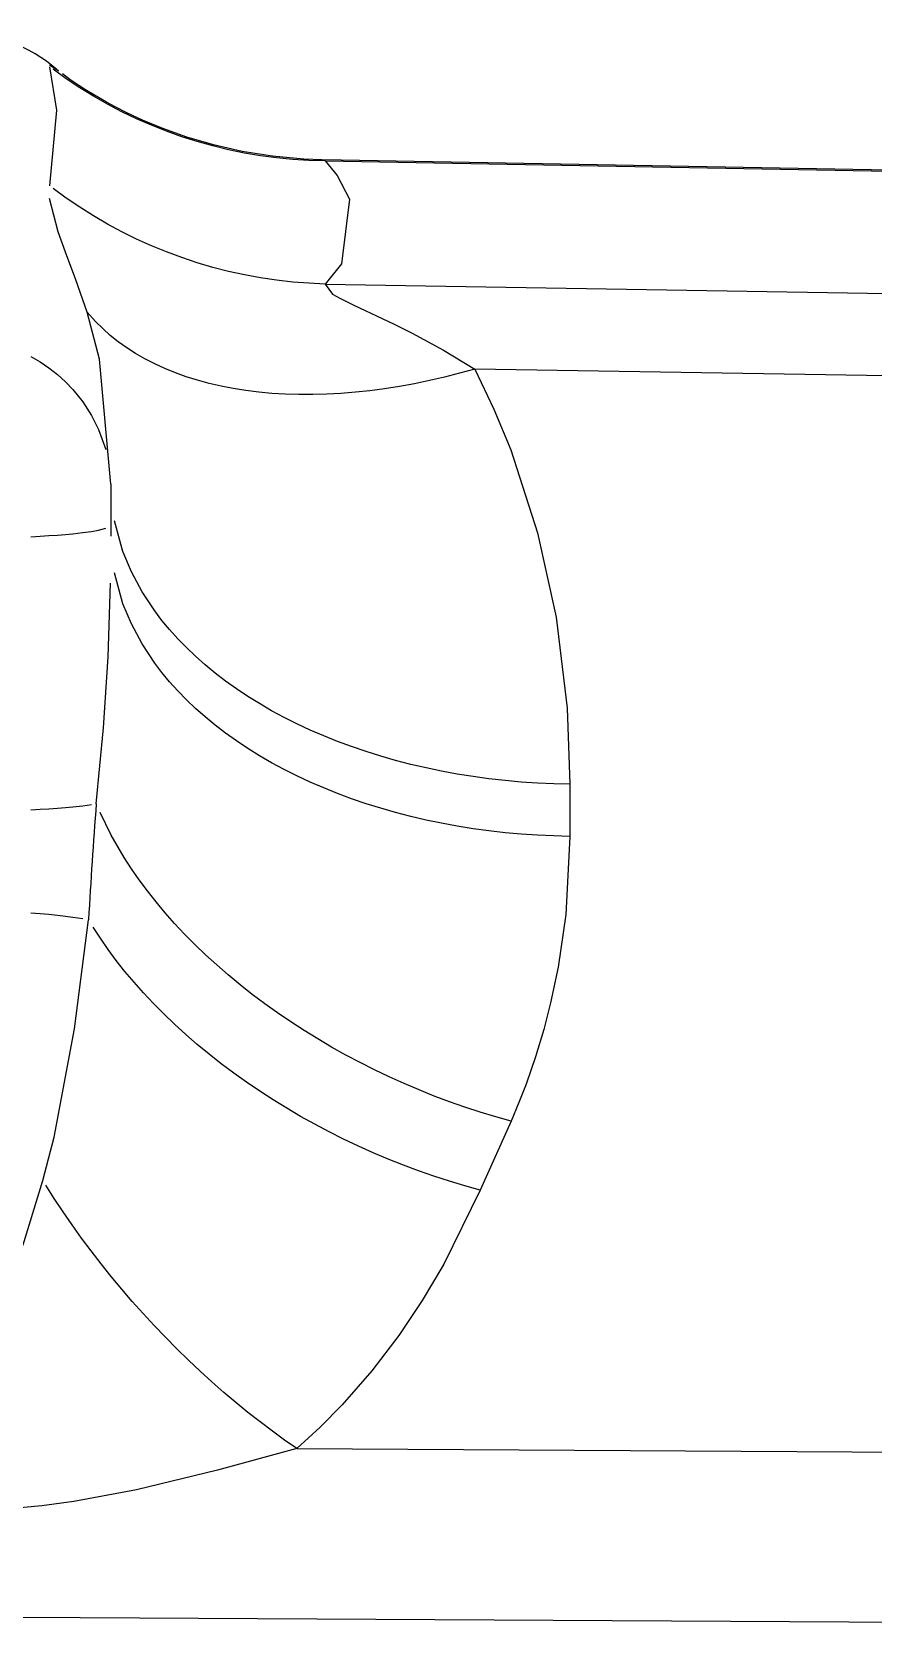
# Model space of a CAD drawing. Header units: millimetres. Extents: x 441156 to 441876, y 4514765 to 4515211.
# Drawn here: x 441490.8039 to 441490.8579, y 4514937.2857 to 4514937.3882 of the extents above; entities that cross this region are included whole.
import ezdxf

# ---------------------------------------------------------------- set-up
doc = ezdxf.new("R2010")
doc.units = ezdxf.units.MM
doc.layers.add('Collettore SL', color=7, linetype='Continuous')

msp = doc.modelspace()

# ---------------------------------------------------------------- linework, layer by layer
at = {"layer": 'Collettore SL', "color": 254, "linetype": 'Continuous'}
for p, q in [((441490.8056503689, 4514937.385687221), (441490.8055875959, 4514937.385742258)), ((441490.9240903968, 4514937.37816444), (441490.8226153319, 4514937.379992899)), ((441490.8227523857, 4514937.379933355), (441490.9240875795, 4514937.378107418)), ((441490.8227523857, 4514937.372024036), (441490.9240875795, 4514937.37032581)), ((441490.9240875795, 4514937.365025512), (441490.8323637774, 4514937.366562665)), ((441490.8090003174, 4514937.359169219), (441490.8090003174, 4514937.358875969)), ((441490.8090003174, 4514937.358875969), (441490.8090003174, 4514937.356554233)), ((441490.8090003174, 4514937.356554233), (441490.8090003174, 4514937.355821903)), ((441490.8384767452, 4514937.339888527), (441490.8384767452, 4514937.336541211)), ((441490.8346987387, 4514937.318250098), (441490.8327155103, 4514937.313810206)), ((441490.8209411388, 4514937.297216058), (441490.9240875795, 4514937.296630051)), ((441490.9240875795, 4514937.285682568), (441490.8032317472, 4514937.286369187))]:
    msp.add_line(p, q, dxfattribs=at)
for points in [[(441490.8055875959, 4514937.385742258, 0), (441490.8052584524, 4514937.385997339, 0), (441490.8050581708, 4514937.386091044, 0), (441490.8050692275, 4514937.385977647, 0)], [(441490.8050692275, 4514937.378333388, 0), (441490.8053962159, 4514937.380797097, 0), (441490.805525418, 4514937.383181361, 0), (441490.8054622306, 4514937.38449875, 0), (441490.8052629945, 4514937.3855128, 0), (441490.8050692275, 4514937.385977647, 0)], [(441490.8227523857, 4514937.379933355, 0), (441490.821709683, 4514937.379961924, 0), (441490.8206688887, 4514937.380026862, 0), (441490.8196312706, 4514937.380128092, 0), (441490.818598093, 4514937.380265491, 0), (441490.8175706147, 4514937.380438891, 0), (441490.8165500874, 4514937.380648081, 0), (441490.8155377546, 4514937.380892806, 0), (441490.8145348496, 4514937.381172768, 0), (441490.8135425943, 4514937.381487625, 0), (441490.8125621976, 4514937.381836995, 0), (441490.811594854, 4514937.38222045, 0), (441490.810641742, 4514937.382637525, 0), (441490.8097040228, 4514937.383087711, 0), (441490.808782839, 4514937.383570461, 0), (441490.8078793128, 4514937.384085184, 0), (441490.806994545, 4514937.384631255, 0), (441490.8061296136, 4514937.385208008, 0), (441490.8052855724, 4514937.38581474, 0), (441490.8050692275, 4514937.385977647, 0)], [(441490.8225674721, 4514937.379993735, 0), (441490.8213795085, 4514937.380040578, 0), (441490.8193658893, 4514937.380228385, 0), (441490.8174289617, 4514937.380540001, 0), (441490.8155895433, 4514937.380958681, 0), (441490.8138768796, 4514937.381460814, 0), (441490.8123368716, 4514937.382009882, 0), (441490.8110348544, 4514937.382550647, 0), (441490.8100210562, 4514937.383023409, 0), (441490.8092730574, 4514937.38340304, 0), (441490.8087165268, 4514937.383703423, 0), (441490.8082840633, 4514937.383947932, 0), (441490.8079319575, 4514937.3841545, 0), (441490.8076337897, 4514937.384334917, 0), (441490.8073732011, 4514937.384496903, 0), (441490.8071395998, 4514937.384645686, 0), (441490.8069258483, 4514937.384784937, 0), (441490.8067270198, 4514937.384917284, 0), (441490.806539733, 4514937.385044594, 0), (441490.8063618387, 4514937.385168081, 0), (441490.8061923668, 4514937.385288265, 0), (441490.8060317255, 4514937.385404758, 0), (441490.8058822213, 4514937.385515795, 0), (441490.8057490276, 4514937.38561734, 0), (441490.8056417937, 4514937.385701533, 0), (441490.8055770644, 4514937.385754073, 0), (441490.8055684295, 4514937.385761292, 0)], [(441490.8227523857, 4514937.379933355, 0), (441490.8226994285, 4514937.379951667, 0), (441490.8226578943, 4514937.379966789, 0), (441490.8226282076, 4514937.379978646, 0), (441490.8226113385, 4514937.379986892, 0), (441490.8226071855, 4514937.379991824, 0), (441490.8226136419, 4514937.379992926, 0)], [(441490.8227523857, 4514937.379933355, 0), (441490.823170061, 4514937.379467714, 0), (441490.8235274537, 4514937.379002671, 0), (441490.8243210117, 4514937.377471607, 0), (441490.8245771474, 4514937.375946966, 0), (441490.8243849589, 4514937.374632088, 0), (441490.8241412087, 4514937.373977216, 0), (441490.8237937319, 4514937.373325036, 0), (441490.8227523857, 4514937.372024036, 0)], [(441490.8074720755, 4514937.370213874, 0), (441490.8067478666, 4514937.372291396, 0), (441490.8060807625, 4514937.374071301, 0), (441490.8056079331, 4514937.375369499, 0), (441490.8052584524, 4514937.376491082, 0), (441490.8050581708, 4514937.377512519, 0), (441490.8050692275, 4514937.378333388, 0)], [(441490.8227523857, 4514937.372024036, 0), (441490.821709683, 4514937.372068148, 0), (441490.8206688887, 4514937.372148612, 0), (441490.8196312706, 4514937.372265329, 0), (441490.818598093, 4514937.372418158, 0), (441490.8175706147, 4514937.372606913, 0), (441490.8165500874, 4514937.372831363, 0), (441490.8155377546, 4514937.373091236, 0), (441490.8145348496, 4514937.373386214, 0), (441490.8135425943, 4514937.373715938, 0), (441490.8125621976, 4514937.374080007, 0), (441490.811594854, 4514937.374477977, 0), (441490.810641742, 4514937.374909363, 0), (441490.8097040228, 4514937.375373638, 0), (441490.808782839, 4514937.375870239, 0), (441490.8078793128, 4514937.37639856, 0), (441490.806994545, 4514937.376957957, 0), (441490.8061296136, 4514937.377547747, 0), (441490.8052855724, 4514937.378167215, 0), (441490.8050692275, 4514937.378333388, 0)], [(441490.8227523857, 4514937.372024036, 0), (441490.8226994285, 4514937.372004431, 0), (441490.8226578943, 4514937.371981215, 0), (441490.8226282076, 4514937.371954111, 0), (441490.8226113385, 4514937.371923774, 0), (441490.8226071855, 4514937.371887667, 0), (441490.8226172325, 4514937.371847684, 0), (441490.8226559077, 4514937.371784243, 0), (441490.8227218079, 4514937.371713955, 0), (441490.8228159414, 4514937.371635373, 0), (441490.822934084, 4514937.371551209, 0), (441490.8230726778, 4514937.371462728, 0), (441490.8232296935, 4514937.371370088, 0), (441490.8234023579, 4514937.371274016, 0), (441490.8236936211, 4514937.371120436, 0), (441490.8240103184, 4514937.370960833, 0), (441490.8246466892, 4514937.370651654, 0), (441490.8253310559, 4514937.370326824, 0), (441490.8260466109, 4514937.369988226, 0), (441490.8271841442, 4514937.369440768, 0), (441490.8283500634, 4514937.36885893, 0), (441490.8303632955, 4514937.367777788, 0), (441490.8323637774, 4514937.366562665, 0)], [(441490.8090003174, 4514937.359169219, 0), (441490.8088276311, 4514937.363212101, 0), (441490.8082589931, 4514937.367195596, 0), (441490.8079102145, 4514937.368709927, 0), (441490.8074720755, 4514937.370213874, 0)], [(441490.8323637774, 4514937.366562665, 0), (441490.8313906142, 4514937.366290409, 0), (441490.8304192746, 4514937.366041975, 0), (441490.8294509419, 4514937.365817667, 0), (441490.828486796, 4514937.365617757, 0), (441490.8275280115, 4514937.365442488, 0), (441490.8265757565, 4514937.365292075, 0), (441490.8256311912, 4514937.3651667, 0), (441490.8246954664, 4514937.365066517, 0), (441490.8237697223, 4514937.364991647, 0), (441490.8228550864, 4514937.364942182, 0), (441490.8219526734, 4514937.364918181, 0), (441490.8210635826, 4514937.364919675, 0), (441490.8201888972, 4514937.364946661, 0), (441490.8193296829, 4514937.364999106, 0), (441490.8184869866, 4514937.365076947, 0), (441490.8176618349, 4514937.365180088, 0), (441490.8168552331, 4514937.365308405, 0), (441490.816068164, 4514937.36546174, 0), (441490.8153015865, 4514937.365639906, 0), (441490.8145564345, 4514937.365842689, 0), (441490.8138336159, 4514937.366069838, 0), (441490.8131340113, 4514937.366321079, 0), (441490.8124584732, 4514937.366596104, 0), (441490.8118078245, 4514937.366894579, 0), (441490.811182858, 4514937.367216141, 0), (441490.8105843349, 4514937.367560397, 0), (441490.8100129848, 4514937.367926927, 0), (441490.8094695035, 4514937.368315286, 0), (441490.8089545532, 4514937.368725001, 0), (441490.8084687614, 4514937.369155571, 0), (441490.8080127198, 4514937.369606473, 0), (441490.8075869842, 4514937.370077157, 0), (441490.8074720755, 4514937.370213874, 0)], [(441490.8038484136, 4514937.367373265, 0), (441490.8041506982, 4514937.367203708, 0), (441490.8044467078, 4514937.367024004, 0), (441490.8047360818, 4514937.366834374, 0), (441490.8050184677, 4514937.366635047, 0), (441490.8052935213, 4514937.366426268, 0), (441490.8055609077, 4514937.366208289, 0), (441490.805820301, 4514937.365981377, 0), (441490.8060713852, 4514937.365745807, 0), (441490.8063138544, 4514937.365501869, 0), (441490.8065474132, 4514937.365249857, 0), (441490.806771777, 4514937.36499008, 0), (441490.8069866725, 4514937.364722854, 0), (441490.8071918379, 4514937.364448505, 0), (441490.8073870231, 4514937.364167365, 0), (441490.8075719904, 4514937.363879779, 0), (441490.8077465145, 4514937.363586098, 0), (441490.8079103827, 4514937.363286677, 0), (441490.8080633953, 4514937.362981883, 0), (441490.808205366, 4514937.362672086, 0), (441490.8083361217, 4514937.362357664, 0), (441490.8084555032, 4514937.362039001, 0), (441490.808563365, 4514937.361716483, 0), (441490.8086595757, 4514937.361390505, 0), (441490.8087440181, 4514937.361061463, 0), (441490.8088165892, 4514937.360729759, 0), (441490.8088772008, 4514937.360395796, 0), (441490.808925779, 4514937.360059981, 0), (441490.8089622644, 4514937.359722724, 0), (441490.8089866128, 4514937.359384435, 0), (441490.8089987944, 4514937.359045527, 0), (441490.8090003174, 4514937.358875969, 0)], [(441490.8323637774, 4514937.366562665, 0), (441490.8335972466, 4514937.363981115, 0), (441490.8346762037, 4514937.361360648, 0), (441490.8363985902, 4514937.356033322, 0), (441490.8364102509, 4514937.355989896, 0), (441490.8375813381, 4514937.350626935, 0), (441490.8382944339, 4514937.344786306, 0), (441490.8384314309, 4514937.342338922, 0), (441490.8384767452, 4514937.339888527, 0)], [(441490.8384767452, 4514937.339888527, 0), (441490.8374302388, 4514937.339912018, 0), (441490.8363856451, 4514937.33995897, 0), (441490.8353442372, 4514937.340029328, 0), (441490.8343072835, 4514937.340123004, 0), (441490.8332760476, 4514937.340239885, 0), (441490.8322517858, 4514937.340379829, 0), (441490.8312357461, 4514937.340542664, 0), (441490.8302291663, 4514937.340728194, 0), (441490.8292332728, 4514937.34093619, 0), (441490.828249279, 4514937.3411664, 0), (441490.8272783836, 4514937.341418546, 0), (441490.8263217696, 4514937.341692316, 0), (441490.8253806025, 4514937.34198738, 0), (441490.8244560289, 4514937.342303378, 0), (441490.8235491752, 4514937.342639923, 0), (441490.8226611465, 4514937.342996608, 0), (441490.8217930244, 4514937.343372995, 0), (441490.8209458668, 4514937.343768628, 0), (441490.8201207058, 4514937.344183025, 0), (441490.8193185466, 4514937.344615679, 0), (441490.8185403667, 4514937.345066066, 0), (441490.8177871141, 4514937.345533635, 0), (441490.8170597064, 4514937.346017816, 0), (441490.8163590301, 4514937.34651802, 0), (441490.8156859386, 4514937.347033639, 0), (441490.8150412522, 4514937.347564042, 0), (441490.8144257562, 4514937.348108584, 0), (441490.8138402005, 4514937.348666602, 0), (441490.8132852985, 4514937.349237416, 0), (441490.8127617263, 4514937.34982033, 0), (441490.8122701218, 4514937.350414635, 0), (441490.8118110839, 4514937.351019605, 0), (441490.8113851719, 4514937.351634505, 0), (441490.8109929047, 4514937.352258584, 0), (441490.8106347602, 4514937.352891084, 0), (441490.8103111748, 4514937.353531231, 0), (441490.8100225427, 4514937.354178248, 0), (441490.8097692155, 4514937.354831346, 0), (441490.8095515019, 4514937.355489729, 0), (441490.8093696673, 4514937.356152595, 0), (441490.8092239329, 4514937.356819135, 0), (441490.8091144765, 4514937.35748854, 0), (441490.8090414314, 4514937.358159992, 0), (441490.8090048866, 4514937.358832673, 0), (441490.8090003174, 4514937.359169219, 0)], [(441490.8038484136, 4514937.355791951, 0), (441490.8041506982, 4514937.355807162, 0), (441490.8044467078, 4514937.355823283, 0), (441490.8047360818, 4514937.355840294, 0), (441490.8050184677, 4514937.355858175, 0), (441490.8052935213, 4514937.355876905, 0), (441490.8055609077, 4514937.35589646, 0), (441490.805820301, 4514937.355916816, 0), (441490.8060713852, 4514937.355937948, 0), (441490.8063138544, 4514937.355959832, 0), (441490.8065474132, 4514937.355982439, 0), (441490.806771777, 4514937.356005743, 0), (441490.8069866725, 4514937.356029715, 0), (441490.8071918379, 4514937.356054327, 0), (441490.8073870231, 4514937.356079548, 0), (441490.8075719904, 4514937.356105347, 0), (441490.8077465145, 4514937.356131692, 0), (441490.8079103827, 4514937.356158554, 0), (441490.8080633953, 4514937.356185896, 0), (441490.808205366, 4514937.356213688, 0), (441490.8083361217, 4514937.356241894, 0), (441490.8084555032, 4514937.356270481, 0), (441490.808563365, 4514937.356299413, 0), (441490.8086595757, 4514937.356328657, 0), (441490.8087440181, 4514937.356358174, 0), (441490.8088165892, 4514937.356387931, 0), (441490.8088772008, 4514937.356417891, 0), (441490.808925779, 4514937.356448016, 0), (441490.8089622644, 4514937.356478271, 0), (441490.8089866128, 4514937.356508618, 0), (441490.8089987944, 4514937.356539021, 0), (441490.8090003174, 4514937.356554233, 0)], [(441490.8080558158, 4514937.338640038, 0), (441490.8081820835, 4514937.339770551, 0), (441490.8082894776, 4514937.340813839, 0), (441490.8083813199, 4514937.341779081, 0), (441490.8084602701, 4514937.342674609, 0), (441490.8085284677, 4514937.343507896, 0), (441490.8085876426, 4514937.344285594, 0), (441490.8086392017, 4514937.345013601, 0), (441490.8086842948, 4514937.345697138, 0), (441490.8087238673, 4514937.34634082, 0), (441490.8087587002, 4514937.346948734, 0), (441490.8087894424, 4514937.347524496, 0), (441490.8088166355, 4514937.34807132, 0), (441490.8088407337, 4514937.348592064, 0), (441490.8088621197, 4514937.349089275, 0), (441490.8088811171, 4514937.349565233, 0), (441490.8088980009, 4514937.350021981, 0), (441490.8089130049, 4514937.350461359, 0), (441490.8089263294, 4514937.350885029, 0), (441490.8089381458, 4514937.351294494, 0), (441490.8089486014, 4514937.351691124, 0), (441490.8089578227, 4514937.352076167, 0), (441490.808965919, 4514937.352450768, 0), (441490.808972984, 4514937.352815981, 0), (441490.8089790988, 4514937.353172779, 0), (441490.8089843328, 4514937.353522067, 0), (441490.8089887456, 4514937.353864687, 0), (441490.808992388, 4514937.354201433, 0), (441490.8089953031, 4514937.35453305, 0), (441490.8089975267, 4514937.354860244, 0), (441490.8089990886, 4514937.35518369, 0), (441490.8090000127, 4514937.355504035, 0), (441490.8090003174, 4514937.355821903, 0)], [(441490.8384767452, 4514937.336541211, 0), (441490.8374302388, 4514937.336564702, 0), (441490.8363856451, 4514937.336611655, 0), (441490.8353442372, 4514937.336682011, 0), (441490.8343072835, 4514937.336775688, 0), (441490.8332760476, 4514937.336892569, 0), (441490.8322517858, 4514937.337032513, 0), (441490.8312357461, 4514937.337195348, 0), (441490.8302291663, 4514937.337380877, 0), (441490.8292332728, 4514937.337588874, 0), (441490.828249279, 4514937.337819085, 0), (441490.8272783836, 4514937.338071229, 0), (441490.8263217696, 4514937.338345001, 0), (441490.8253806025, 4514937.338640064, 0), (441490.8244560289, 4514937.338956061, 0), (441490.8235491752, 4514937.339292607, 0), (441490.8226611465, 4514937.339649291, 0), (441490.8217930244, 4514937.340025679, 0), (441490.8209458668, 4514937.340421312, 0), (441490.8201207058, 4514937.340835709, 0), (441490.8193185466, 4514937.341268363, 0), (441490.8185403667, 4514937.341718749, 0), (441490.8177871141, 4514937.342186318, 0), (441490.8170597064, 4514937.342670499, 0), (441490.8163590301, 4514937.343170704, 0), (441490.8156859386, 4514937.343686322, 0), (441490.8150412522, 4514937.344216725, 0), (441490.8144257562, 4514937.344761267, 0), (441490.8138402005, 4514937.345319286, 0), (441490.8132852985, 4514937.3458901, 0), (441490.8127617263, 4514937.346473014, 0), (441490.8122701218, 4514937.347067319, 0), (441490.8118110839, 4514937.347672289, 0), (441490.8113851719, 4514937.348287188, 0), (441490.8109929047, 4514937.348911268, 0), (441490.8106347602, 4514937.349543767, 0), (441490.8103111748, 4514937.350183915, 0), (441490.8100225427, 4514937.350830932, 0), (441490.8097692155, 4514937.35148403, 0), (441490.8095515019, 4514937.352142413, 0), (441490.8093696673, 4514937.352805278, 0), (441490.8092239329, 4514937.353471819, 0), (441490.8091144765, 4514937.354141223, 0), (441490.8090414314, 4514937.354812675, 0), (441490.8090048866, 4514937.355485356, 0), (441490.8090003174, 4514937.355821903, 0)], [(441490.8038484136, 4514937.338247506, 0), (441490.8041506982, 4514937.338262716, 0), (441490.8044467078, 4514937.338278838, 0), (441490.8047360818, 4514937.338295849, 0), (441490.8050184677, 4514937.33831373, 0), (441490.8052935213, 4514937.338332459, 0), (441490.8055609077, 4514937.338352014, 0), (441490.805820301, 4514937.33837237, 0), (441490.8060713852, 4514937.338393503, 0), (441490.8063138544, 4514937.338415386, 0), (441490.8065474132, 4514937.338437994, 0), (441490.806771777, 4514937.338461298, 0), (441490.8069866725, 4514937.338485271, 0), (441490.8071918379, 4514937.338509882, 0), (441490.8073870231, 4514937.338535103, 0), (441490.8075719904, 4514937.338560902, 0), (441490.8077465145, 4514937.338587248, 0), (441490.8079103827, 4514937.338614108, 0), (441490.8080558158, 4514937.338640038, 0)], [(441490.8346987387, 4514937.318250098, 0), (441490.8337059267, 4514937.318526555, 0), (441490.8327149622, 4514937.318826165, 0), (441490.8317270526, 4514937.319148564, 0), (441490.8307434013, 4514937.319493359, 0), (441490.8297652069, 4514937.319860131, 0), (441490.8287936611, 4514937.32024843, 0), (441490.8278299477, 4514937.320657786, 0), (441490.8268752407, 4514937.321087698, 0), (441490.8259307034, 4514937.321537645, 0), (441490.8249974864, 4514937.322007077, 0), (441490.8240767268, 4514937.322495421, 0), (441490.8231695464, 4514937.323002084, 0), (441490.8222770504, 4514937.323526448, 0), (441490.8214003263, 4514937.324067874, 0), (441490.8205404421, 4514937.324625703, 0), (441490.8196984454, 4514937.325199254, 0), (441490.8188753622, 4514937.32578783, 0), (441490.8180721953, 4514937.326390713, 0), (441490.8172899231, 4514937.327007167, 0), (441490.8165294988, 4514937.327636444, 0), (441490.8157918488, 4514937.328277775, 0), (441490.8150778718, 4514937.328930379, 0), (441490.8143884378, 4514937.329593462, 0), (441490.8137243866, 4514937.330266215, 0), (441490.8130865272, 4514937.330947819, 0), (441490.812475637, 4514937.331637444, 0), (441490.81189246, 4514937.332334248, 0), (441490.8113377069, 4514937.333037384, 0), (441490.8108120535, 4514937.333745994, 0), (441490.8103161402, 4514937.334459215, 0), (441490.8098505713, 4514937.335176178, 0), (441490.8094159139, 4514937.335896011, 0), (441490.8090126977, 4514937.336617835, 0), (441490.8086414138, 4514937.337340771, 0), (441490.8083025146, 4514937.338063939, 0), (441490.8080558158, 4514937.338640038, 0)], [(441490.8384767452, 4514937.336541211, 0), (441490.8384734586, 4514937.335985797, 0), (441490.8384635866, 4514937.335430102, 0), (441490.8384471055, 4514937.334874037, 0), (441490.8384239837, 4514937.334317512, 0), (441490.8383941822, 4514937.333760438, 0), (441490.8383576542, 4514937.333202727, 0), (441490.838314345, 4514937.332644294, 0), (441490.8382641923, 4514937.332085052, 0), (441490.8382071257, 4514937.331524918, 0), (441490.838143067, 4514937.330963811, 0), (441490.8380719296, 4514937.33040165, 0), (441490.8379936193, 4514937.329838358, 0), (441490.8379080329, 4514937.329273861, 0), (441490.8378150595, 4514937.328708085, 0), (441490.8377145794, 4514937.328140964, 0), (441490.8376064642, 4514937.32757243, 0), (441490.8374905772, 4514937.327002422, 0), (441490.8373667725, 4514937.326430883, 0), (441490.8372348955, 4514937.325857759, 0), (441490.8370947825, 4514937.325283004, 0), (441490.8369462606, 4514937.324706573, 0), (441490.836789148, 4514937.324128431, 0), (441490.8366232531, 4514937.323548546, 0), (441490.8364483753, 4514937.322966896, 0), (441490.8362643043, 4514937.322383464, 0), (441490.8360708203, 4514937.321798244, 0), (441490.8358676942, 4514937.321211235, 0), (441490.835654687, 4514937.320622447, 0), (441490.8354315503, 4514937.320031902, 0), (441490.8351980264, 4514937.319439631, 0), (441490.834953848, 4514937.318845678, 0), (441490.8346987387, 4514937.318250098, 0)], [(441490.8038484136, 4514937.331627822, 0), (441490.8041506982, 4514937.331606427, 0), (441490.8044467078, 4514937.331583752, 0), (441490.8047360818, 4514937.331559825, 0), (441490.8050184677, 4514937.331534674, 0), (441490.8052935213, 4514937.33150833, 0), (441490.8055609077, 4514937.331480826, 0), (441490.805820301, 4514937.331452195, 0), (441490.8060713852, 4514937.331422471, 0), (441490.8063138544, 4514937.33139169, 0), (441490.8065474132, 4514937.331359892, 0), (441490.806771777, 4514937.331327113, 0), (441490.8069866725, 4514937.331293396, 0), (441490.8071918379, 4514937.331258778, 0), (441490.8073870231, 4514937.331223304, 0), (441490.8075600087, 4514937.331189455, 0)], [(441490.8046164158, 4514937.314440451, 0), (441490.8049973901, 4514937.315829892, 0), (441490.8053425064, 4514937.31722851, 0), (441490.8066609636, 4514937.324171273, 0), (441490.8075600087, 4514937.331189455, 0)], [(441490.8327155103, 4514937.313810206, 0), (441490.8317222057, 4514937.314085533, 0), (441490.8307307491, 4514937.314384014, 0), (441490.8297423486, 4514937.314705288, 0), (441490.8287582083, 4514937.315048961, 0), (441490.8277795272, 4514937.315414616, 0), (441490.8268074978, 4514937.315801806, 0), (441490.8258433042, 4514937.31621006, 0), (441490.8248881213, 4514937.316638882, 0), (441490.8239431127, 4514937.317087747, 0), (441490.8230094298, 4514937.31755611, 0), (441490.8220882103, 4514937.318043401, 0), (441490.8211805763, 4514937.318549023, 0), (441490.8202876337, 4514937.319072363, 0), (441490.8194104705, 4514937.319612782, 0), (441490.8185501554, 4514937.320169622, 0), (441490.8177077364, 4514937.320742205, 0), (441490.81688424, 4514937.321329832, 0), (441490.8160806694, 4514937.32193179, 0), (441490.8152980037, 4514937.322547342, 0), (441490.8145371965, 4514937.323175739, 0), (441490.8137991746, 4514937.323816218, 0), (441490.8130848373, 4514937.324467996, 0), (441490.8123950548, 4514937.32513028, 0), (441490.8117306675, 4514937.325802262, 0), (441490.811092485, 4514937.326483125, 0), (441490.8104812846, 4514937.327172038, 0), (441490.8098978112, 4514937.327868162, 0), (441490.8093427754, 4514937.328570649, 0), (441490.8088168536, 4514937.329278644, 0), (441490.8083206866, 4514937.329991284, 0), (441490.8078548788, 4514937.330707699, 0), (441490.8075600087, 4514937.331189455, 0)], [(441490.8000148241, 4514937.302971122, 0), (441490.8001470215, 4514937.303097469, 0), (441490.8002708225, 4514937.30323193, 0), (441490.800500709, 4514937.303521372, 0), (441490.8007120359, 4514937.3038311, 0), (441490.8008960841, 4514937.304133059, 0), (441490.8012734709, 4514937.304839049, 0), (441490.8016788604, 4514937.305714427, 0), (441490.8020488332, 4514937.306605638, 0), (441490.8034212508, 4514937.31050522, 0), (441490.8046164158, 4514937.314440451, 0)], [(441490.8209411388, 4514937.297216058, 0), (441490.8201511482, 4514937.297762624, 0), (441490.819362758, 4514937.298332015, 0), (441490.8185769288, 4514937.298923537, 0), (441490.8177946178, 4514937.299536469, 0), (441490.8170167783, 4514937.300170065, 0), (441490.8162443579, 4514937.300823553, 0), (441490.8154782976, 4514937.301496135, 0), (441490.814719531, 4514937.302186994, 0), (441490.8139689823, 4514937.302895287, 0), (441490.813227566, 4514937.303620151, 0), (441490.8124961853, 4514937.304360704, 0), (441490.8117757314, 4514937.305116042, 0), (441490.8110670821, 4514937.305885246, 0), (441490.8103711007, 4514937.306667378, 0), (441490.8096886351, 4514937.307461486, 0), (441490.8090205169, 4514937.308266602, 0), (441490.80836756, 4514937.309081745, 0), (441490.8077305599, 4514937.309905923, 0), (441490.8071102928, 4514937.31073813, 0), (441490.8065075144, 4514937.311577353, 0), (441490.8059229589, 4514937.31242257, 0), (441490.8053573388, 4514937.31327275, 0), (441490.804811343, 4514937.314126858, 0), (441490.8046164158, 4514937.314440451, 0)], [(441490.8327155103, 4514937.313810206, 0), (441490.8303685809, 4514937.309052376, 0), (441490.8289911539, 4514937.306727567, 0), (441490.8274813293, 4514937.304475641, 0), (441490.8257514154, 4514937.302205832, 0), (441490.8238455009, 4514937.30002196, 0), (441490.8224404661, 4514937.298592853, 0), (441490.8209411388, 4514937.297216058, 0)], [(441490.8209411388, 4514937.297216058, 0), (441490.8158494713, 4514937.295821412, 0), (441490.8106363863, 4514937.294572175, 0), (441490.8066049389, 4514937.293816532, 0), (441490.8045554789, 4514937.293533821, 0), (441490.8024935117, 4514937.293334683, 0)]]:
    msp.add_polyline3d(points, dxfattribs=at)
for centre, radius, start, end in [((441490.7990003175, 4514937.378218832), 0.01000000000000001, 49.176729878003, 88.99999998853225), ((441491.1898231308, 4514937.309404165), 0.3828843451188235, 175.6208168974775, 176.7382246431344)]:
    msp.add_arc(centre, radius, start, end, dxfattribs=at)

doc.saveas('drawing.dxf')
